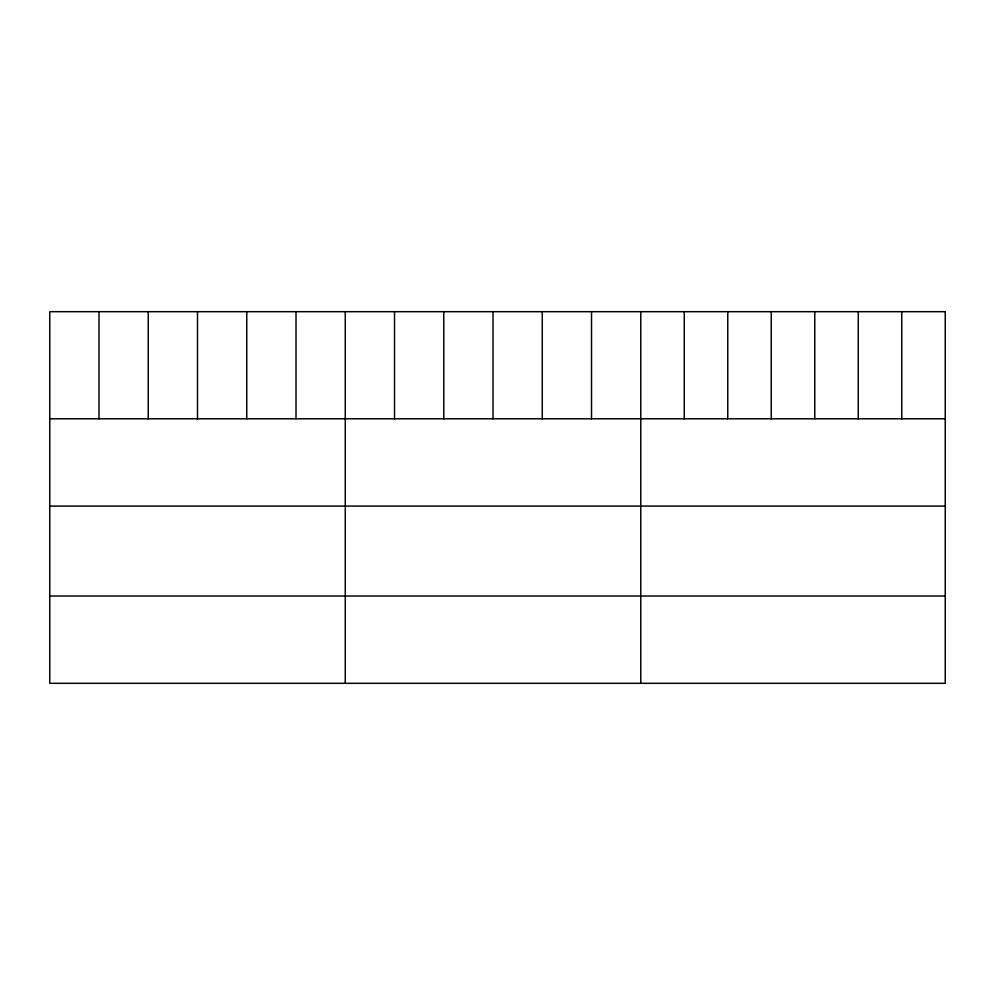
<?xml version="1.0" encoding="UTF-8"?>
<svg xmlns="http://www.w3.org/2000/svg" width="995" height="995" viewBox="0 0 995 995"><rect width="100%" height="100%" fill="white"/><g stroke="black" fill="none" stroke-linecap="round" stroke-linejoin="round"><path stroke-width="1.49" d="M49.75 418.796L945.25 418.796M49.75 506.082L945.25 506.082M49.75 596.03L945.25 596.03M901.756 311.684L901.756 418.796M858.262 311.684L858.262 418.796M814.768 311.684L814.768 418.796M771.262 311.684L771.262 418.796M727.768 311.684L727.768 418.796M684.274 311.684L684.274 418.796M640.78 311.684L640.78 683.316M591.528 311.684L591.528 418.796M542.275 311.684L542.275 418.796M493.022 311.684L493.022 418.796M443.77 311.684L443.77 418.796M394.517 311.684L394.517 418.796M345.265 311.684L345.265 683.316M296.012 311.684L296.012 418.796M246.76 311.684L246.76 418.796M197.507 311.684L197.507 418.796M148.255 311.684L148.255 418.796M99.002 311.684L99.002 418.796M945.25 311.684L49.75 311.684L49.75 683.316L945.25 683.316L945.25 311.684"/></g></svg>
